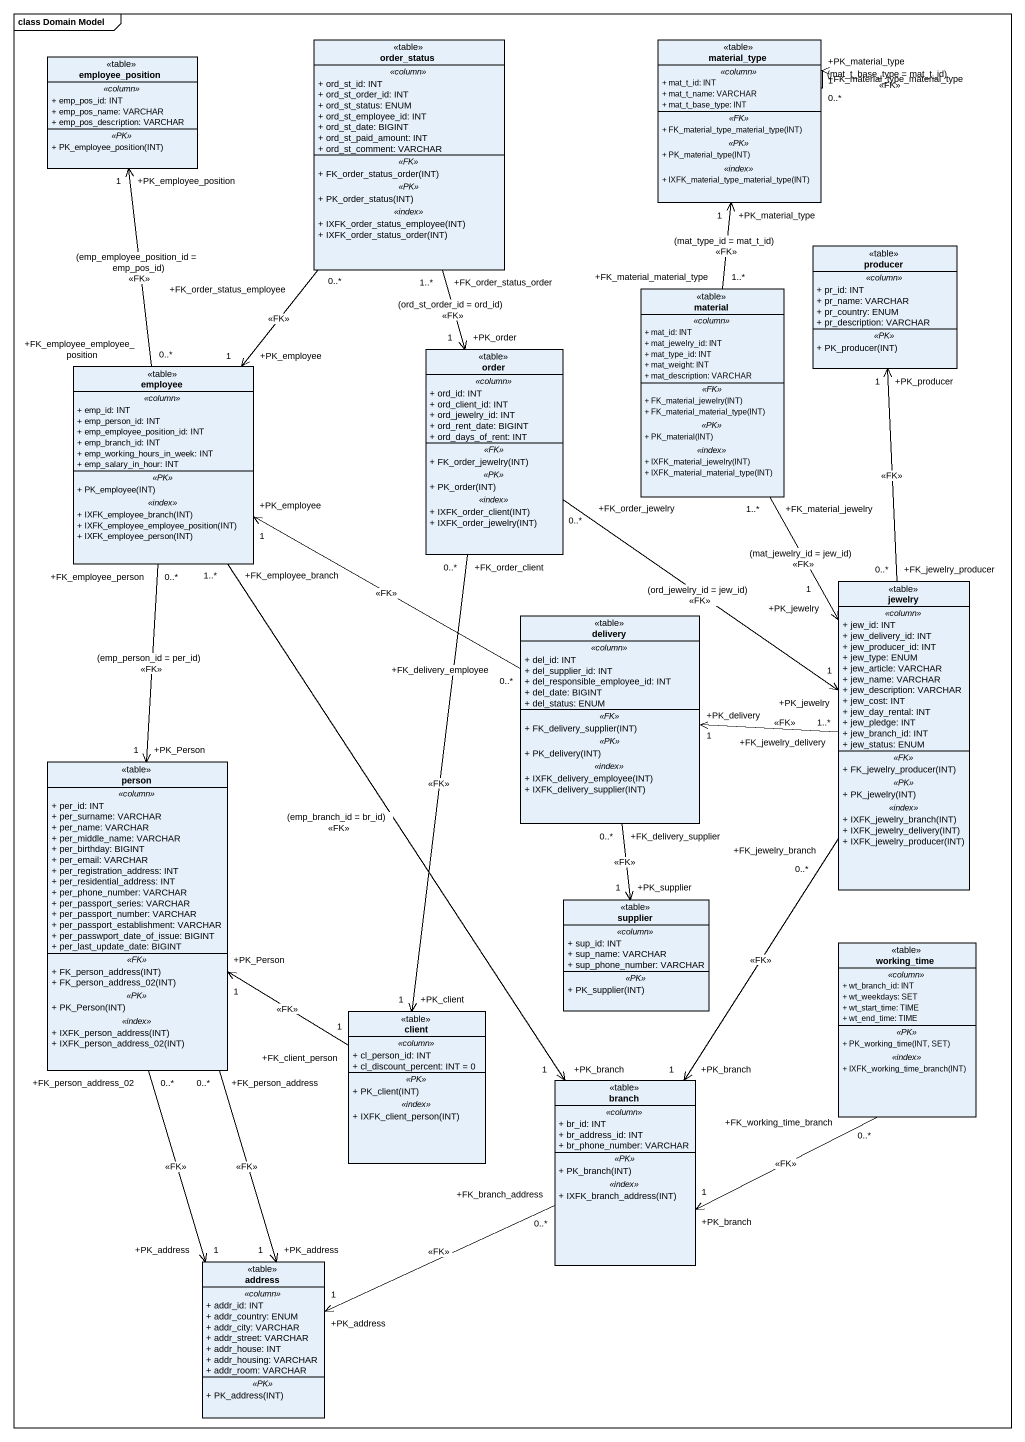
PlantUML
@startuml
mainframe class Domain Model
hide circle
hide empty members
skinparam classAttributeIconSize 0
class order_status <<table>> {
  .. <<column>> ..
  + ord_st_id: INT
  + ord_st_order_id: INT
  + ord_st_status: ENUM
  + ord_st_employee_id: INT
  + ord_st_date: BIGINT
  + ord_st_paid_amount: INT
  + ord_st_comment: VARCHAR
  .. <<FK>> ..
  + FK_order_status_order(INT)
  .. <<PK>> ..
  + PK_order_status(INT)
  .. <<index>> ..
  + IXFK_order_status_employee(INT)
  + IXFK_order_status_order(INT)
}
class material_type <<table>> {
  .. <<column>> ..
  + mat_t_id: INT
  + mat_t_name: VARCHAR
  + mat_t_base_type: INT
  .. <<FK>> ..
  + FK_material_type_material_type(INT)
  .. <<PK>> ..
  + PK_material_type(INT)
  .. <<index>> ..
  + IXFK_material_type_material_type(INT)
}
class employee_position <<table>> {
  .. <<column>> ..
  + emp_pos_id: INT
  + emp_pos_name: VARCHAR
  + emp_pos_description: VARCHAR
  .. <<PK>> ..
  + PK_employee_position(INT)
}
class producer <<table>> {
  .. <<column>> ..
  + pr_id: INT
  + pr_name: VARCHAR
  + pr_country: ENUM
  + pr_description: VARCHAR
  .. <<PK>> ..
  + PK_producer(INT)
}
class material <<table>> {
  .. <<column>> ..
  + mat_id: INT
  + mat_jewelry_id: INT
  + mat_type_id: INT
  + mat_weight: INT
  + mat_description: VARCHAR
  .. <<FK>> ..
  + FK_material_jewelry(INT)
  + FK_material_material_type(INT)
  .. <<PK>> ..
  + PK_material(INT)
  .. <<index>> ..
  + IXFK_material_jewelry(INT)
  + IXFK_material_material_type(INT)
}
class order <<table>> {
  .. <<column>> ..
  + ord_id: INT
  + ord_client_id: INT
  + ord_jewelry_id: INT
  + ord_rent_date: BIGINT
  + ord_days_of_rent: INT
  .. <<FK>> ..
  + FK_order_jewelry(INT)
  .. <<PK>> ..
  + PK_order(INT)
  .. <<index>> ..
  + IXFK_order_client(INT)
  + IXFK_order_jewelry(INT)
}
class employee <<table>> {
  .. <<column>> ..
  + emp_id: INT
  + emp_person_id: INT
  + emp_employee_position_id: INT
  + emp_branch_id: INT
  + emp_working_hours_in_week: INT
  + emp_salary_in_hour: INT
  .. <<PK>> ..
  + PK_employee(INT)
  .. <<index>> ..
  + IXFK_employee_branch(INT)
  + IXFK_employee_employee_position(INT)
  + IXFK_employee_person(INT)
}
class jewelry <<table>> {
  .. <<column>> ..
  + jew_id: INT
  + jew_delivery_id: INT
  + jew_producer_id: INT
  + jew_type: ENUM
  + jew_article: VARCHAR
  + jew_name: VARCHAR
  + jew_description: VARCHAR
  + jew_cost: INT
  + jew_day_rental: INT
  + jew_pledge: INT
  + jew_branch_id: INT
  + jew_status: ENUM
  .. <<FK>> ..
  + FK_jewelry_producer(INT)
  .. <<PK>> ..
  + PK_jewelry(INT)
  .. <<index>> ..
  + IXFK_jewelry_branch(INT)
  + IXFK_jewelry_delivery(INT)
  + IXFK_jewelry_producer(INT)
}
class delivery <<table>> {
  .. <<column>> ..
  + del_id: INT
  + del_supplier_id: INT
  + del_responsible_employee_id: INT
  + del_date: BIGINT
  + del_status: ENUM
  .. <<FK>> ..
  + FK_delivery_supplier(INT)
  .. <<PK>> ..
  + PK_delivery(INT)
  .. <<index>> ..
  + IXFK_delivery_employee(INT)
  + IXFK_delivery_supplier(INT)
}
class "person" as person_ <<table>> {
  .. <<column>> ..
  + per_id: INT
  + per_surname: VARCHAR
  + per_name: VARCHAR
  + per_middle_name: VARCHAR
  + per_birthday: BIGINT
  + per_email: VARCHAR
  + per_registration_address: INT
  + per_residential_address: INT
  + per_phone_number: VARCHAR
  + per_passport_series: VARCHAR
  + per_passport_number: VARCHAR
  + per_passport_establishment: VARCHAR
  + per_passwport_date_of_issue: BIGINT
  + per_last_update_date: BIGINT
  .. <<FK>> ..
  + FK_person_address(INT)
  + FK_person_address_02(INT)
  .. <<PK>> ..
  + PK_Person(INT)
  .. <<index>> ..
  + IXFK_person_address(INT)
  + IXFK_person_address_02(INT)
}
class supplier <<table>> {
  .. <<column>> ..
  + sup_id: INT
  + sup_name: VARCHAR
  + sup_phone_number: VARCHAR
  .. <<PK>> ..
  + PK_supplier(INT)
}
class working_time <<table>> {
  .. <<column>> ..
  + wt_branch_id: INT
  + wt_weekdays: SET
  + wt_start_time: TIME
  + wt_end_time: TIME
  .. <<PK>> ..
  + PK_working_time(INT, SET)
  .. <<index>> ..
  + IXFK_working_time_branch(INT)
}
class client <<table>> {
  .. <<column>> ..
  + cl_person_id: INT
  + cl_discount_percent: INT = 0
  .. <<PK>> ..
  + PK_client(INT)
  .. <<index>> ..
  + IXFK_client_person(INT)
}
class branch <<table>> {
  .. <<column>> ..
  + br_id: INT
  + br_address_id: INT
  + br_phone_number: VARCHAR
  .. <<PK>> ..
  + PK_branch(INT)
  .. <<index>> ..
  + IXFK_branch_address(INT)
}
class address <<table>> {
  .. <<column>> ..
  + addr_id: INT
  + addr_country: ENUM
  + addr_city: VARCHAR
  + addr_street: VARCHAR
  + addr_house: INT
  + addr_housing: VARCHAR
  + addr_room: VARCHAR
  .. <<PK>> ..
  + PK_address(INT)
}
order_status "+FK_order_status_order\n1..*" --> "+PK_order\n1" order : (ord_st_order_id = ord_id)\n<<FK>>
order_status "+FK_order_status_employee\n0..*" --> "+PK_employee\n1" employee : <<FK>>
material_type "+FK_material_type_material_type\n0..*" --> "+PK_material_type\n1" material_type : (mat_t_base_type = mat_t_id)\n<<FK>>
material "+FK_material_material_type\n1..*" -up-> "+PK_material_type\n1" material_type : (mat_type_id = mat_t_id)\n<<FK>>
material "+FK_material_jewelry\n1..*" --> "+PK_jewelry\n1" jewelry : (mat_jewelry_id = jew_id)\n<<FK>>
order "+FK_order_jewelry\n0..*" --> "+PK_jewelry\n1" jewelry : (ord_jewelry_id = jew_id)\n<<FK>>
order "+FK_order_client\n0..*" --> "+PK_client\n1" client : <<FK>>
employee "+FK_employee_employee_position\n0..*" -up-> "+PK_employee_position\n1" employee_position : (emp_employee_position_id = emp_pos_id)\n<<FK>>
employee "+FK_employee_person\n0..*" --> "+PK_Person\n1" person_ : (emp_person_id = per_id)\n<<FK>>
employee "+FK_employee_branch\n1..*" --> "+PK_branch\n1" branch : (emp_branch_id = br_id)\n<<FK>>
jewelry "+FK_jewelry_producer\n0..*" -up-> "+PK_producer\n1" producer : <<FK>>
jewelry "+FK_jewelry_delivery\n1..*" -left-> "+PK_delivery\n1" delivery : <<FK>>
jewelry "+FK_jewelry_branch\n0..*" --> "+PK_branch\n1" branch : <<FK>>
delivery "+FK_delivery_employee\n0..*" -left-> "+PK_employee\n1" employee : <<FK>>
delivery "+FK_delivery_supplier\n0..*" --> "+PK_supplier\n1" supplier : <<FK>>
person_ "+FK_person_address\n0..*" --> "+PK_address\n1" address : <<FK>>
person_ "+FK_person_address_02\n0..*" --> "+PK_address\n1" address : <<FK>>
working_time "+FK_working_time_branch\n0..*" -left-> "+PK_branch\n1" branch : <<FK>>
client "+FK_client_person\n1" -up-> "+PK_Person\n1" person_ : <<FK>>
branch "+FK_branch_address\n0..*" -left-> "+PK_address\n1" address : <<FK>>
@enduml
